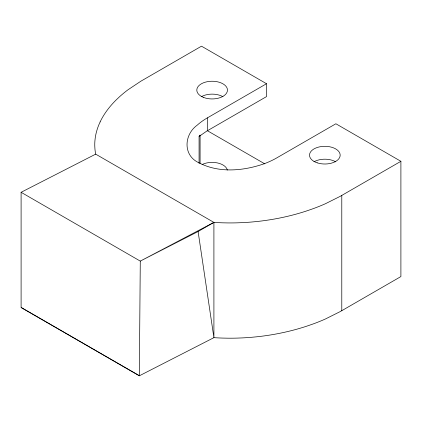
<?xml version="1.0" encoding="UTF-8"?>
<svg xmlns="http://www.w3.org/2000/svg" width="422" height="422" viewBox="0 0 422 422"><rect width="100%" height="100%" fill="white"/><g stroke="black" fill="none" stroke-linecap="round" stroke-linejoin="round"><path stroke-width="0.63" d="M139.334 375.812L140.278 261.102L21.1 192.295L21.1 307.559L139.323 375.817L213.907 337.663A141.998 81.979 0 0 0 222.805 338.085L227.695 338.186A145.189 83.825 0 0 0 237.38 338.096L242.159 337.911A148.723 85.866 0 0 0 251.575 337.289L256.212 336.851A152.363 87.966 0 0 0 265.311 335.748L269.774 335.079A159.469 92.07 0 0 0 308.013 325.737L313.678 323.758A166.126 95.91 0 0 0 325.367 319.016L340.232 311.584L400.9 276.568L400.9 161.304L335.88 123.767L276.769 157.891A75.121 43.371 0 0 1 264.13 163.768C243.399 170.994 218.981 173.247 198.936 162.786C182.763 155.512 183.945 134.665 197.232 125.144A75.121 43.371 0 0 1 207.413 117.854L266.519 83.725L266.519 96.601L206.717 131.136L199.078 136.438L199.078 163.351M100.156 121.889L99.001 124.464A152.363 87.966 0 0 0 97.086 129.718L96.332 132.392A148.723 85.866 0 0 0 95.251 137.83L94.934 140.589A145.189 83.825 0 0 0 94.781 146.181L94.945 149.008A141.998 81.979 0 0 0 95.683 154.141L213.907 222.399A141.998 81.979 0 0 0 222.805 222.821L227.695 222.922A145.189 83.825 0 0 0 237.38 222.827L242.159 222.647A148.723 85.866 0 0 0 251.575 222.025L256.212 221.587A152.363 87.966 0 0 0 265.311 220.484L269.774 219.815A159.469 92.07 0 0 0 308.013 210.472L313.678 208.489A166.126 95.91 0 0 0 325.367 203.752L340.232 196.32L400.9 161.304M198.097 231.525L213.907 222.399L213.907 337.663L198.097 231.525L140.278 261.102L213.907 222.399M21.253 307.485L139.476 375.738M21.1 192.295L95.683 154.141M266.519 83.725L201.5 46.183L140.853 81.209L127.977 89.791A166.126 95.91 0 0 0 119.769 96.538L116.314 99.803A159.469 92.07 0 0 0 100.135 121.884M207.202 130.614L264.81 163.873M341.788 195.433L341.788 310.697M207.413 117.849L207.413 130.73M200.086 163.261L200.086 135.04A5.581 3.223 0 0 1 199.078 136.438M314.005 161.784A15.324 8.846 0 0 1 335.785 161.848M202.106 164.538A15.324 8.846 0 0 1 217.599 162.961A15.324 8.846 0 0 1 227.337 170.092M201.305 96.717A15.324 8.846 0 0 1 222.906 96.675M203.763 97.503A15.324 8.846 0 0 0 227.442 90.577A15.324 8.846 0 0 0 205.213 82.2A15.324 8.846 0 0 0 203.763 97.503M317.18 162.823A15.324 8.846 0 0 0 340.169 155.164A15.324 8.846 0 0 0 317.18 147.5A15.324 8.846 0 0 0 317.18 162.823"/></g></svg>
